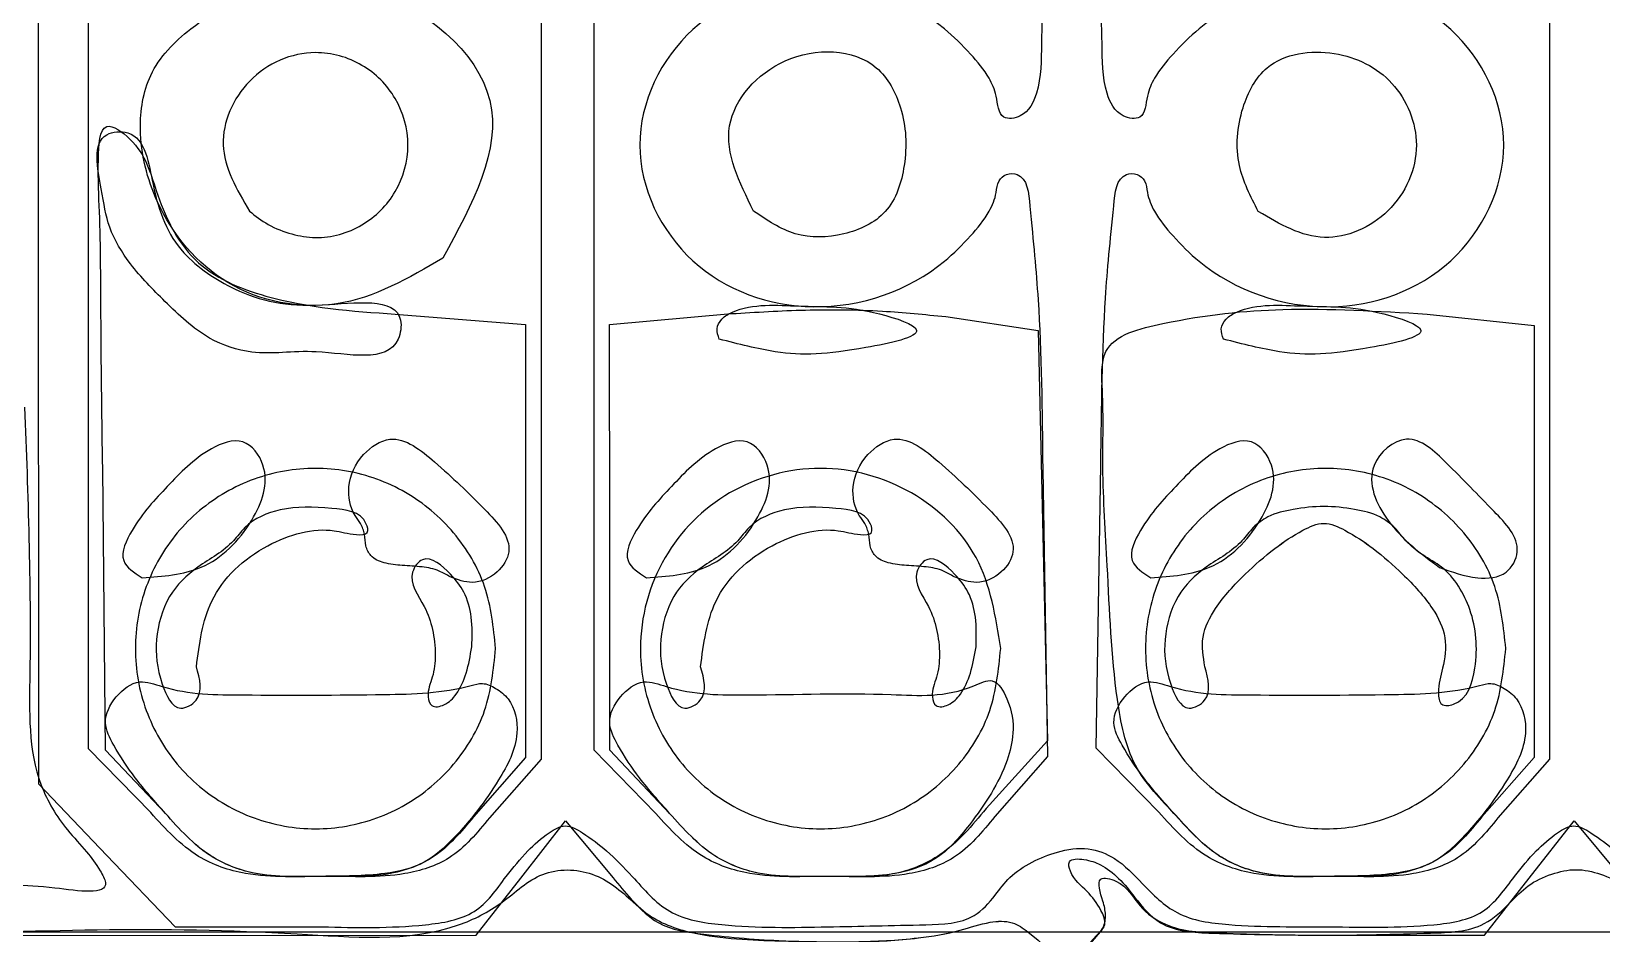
# Model space of a CAD drawing. Extents: x 15.9 to 97.5, y 243.5 to 291.3.
# Drawn here: x 30.8 to 38.71, y 253.99 to 258.54 of the extents above; entities that cross this region are included whole.
import ezdxf

# ---------------------------------------------------------------- set-up
doc = ezdxf.new("R2010")
doc.units = 0
for name, color, linetype in [('black', 7, 'CONTINUOUS'), ('blue', 7, 'CONTINUOUS'), ('drawing', 7, 'CONTINUOUS'), ('red', 7, 'CONTINUOUS')]:
    doc.layers.add(name, color=color, linetype=linetype)

msp = doc.modelspace()

# ---------------------------------------------------------------- linework, layer by layer
at = {"layer": 'black', "color": 7}
for points in [[(31.476604, 257.175536)], [(34.268914, 256.985754)], [(36.808914, 256.985754)], [(37.897015, 255.835941)], [(31.362201, 255.784251)], [(32.912768, 255.788456)], [(33.902201, 255.784251)], [(35.452768, 255.788456)], [(36.442201, 255.784251)], [(31.478875, 254.597327)], [(34.018875, 254.597297)], [(36.558875, 254.597327)]]:
    msp.add_lwpolyline(points, close=True, dxfattribs=at)
for points, knots in [([(31.476608, 257.175535), (31.416123, 257.23559), (31.305891, 257.345038), (31.186334, 257.544505), (31.157531, 257.751166), (31.098808, 258.023754), (31.375689, 258.041983), (31.412021, 257.709531), (31.526439, 257.418918), (31.871106, 257.194929), (32.200418, 257.126332), (32.689809, 257.21022), (32.642496, 256.849905), (32.241482, 256.953972), (31.950883, 256.893213), (31.669916, 256.986518), (31.546432, 257.107259), (31.476604, 257.175536)], [0, 0, 0, 0, 0.256923, 0.468236, 0.66609, 0.940684, 1.047055, 1.336843, 1.712905, 2.026806, 2.475345, 2.877498, 2.973026, 3.390526, 3.715761, 3.939378, 4.230391, 4.230391, 4.230391, 4.230391]), ([(34.268912, 256.985758), (34.262645, 257.002924), (34.249884, 257.037877), (34.280855, 257.093158), (34.414203, 257.169002), (34.711076, 257.142997), (34.964129, 257.15733), (35.383165, 257.01692), (34.877148, 256.912503), (34.616277, 256.896087), (34.365901, 256.960718), (34.268914, 256.985754)], [0, 0, 0, 0, 0.052557, 0.107014, 0.171686, 0.505763, 0.915165, 1.11888, 1.388356, 1.845792, 2.135025, 2.135025, 2.135025, 2.135025]), ([(36.808912, 256.985758), (36.802645, 257.002924), (36.789884, 257.037877), (36.820855, 257.093158), (36.954203, 257.169002), (37.251076, 257.142997), (37.504129, 257.15733), (37.923165, 257.01692), (37.417148, 256.912503), (37.156277, 256.896087), (36.905901, 256.960718), (36.808914, 256.985754)], [0, 0, 0, 0, 0.052557, 0.107014, 0.171686, 0.505763, 0.915165, 1.11888, 1.388356, 1.845792, 2.135025, 2.135025, 2.135025, 2.135025]), ([(31.362201, 255.784251), (31.321961, 255.809737), (31.231479, 255.867043), (31.330775, 256.076948), (31.488836, 256.24385), (31.655936, 256.420509), (31.876451, 256.505809), (32.021486, 256.31029), (31.920864, 256.039555), (31.68813, 255.80598), (31.46549, 255.791137), (31.362201, 255.784251)], [0, 0, 0, 0, 0.126605, 0.284679, 0.568214, 0.859695, 1.022338, 1.177176, 1.459467, 1.807829, 2.109306, 2.109306, 2.109306, 2.109306]), ([(32.912769, 255.788451), (32.895035, 255.799039), (32.851712, 255.824904), (32.76817, 255.841012), (32.674341, 255.845171), (32.585956, 255.853463), (32.513051, 255.884773), (32.484816, 255.94515), (32.484792, 256.002627), (32.466122, 256.056177), (32.411862, 256.122082), (32.386928, 256.255724), (32.457914, 256.405892), (32.641005, 256.528989), (32.875997, 256.336177), (33.050612, 256.169001), (33.252336, 255.954829), (33.152912, 255.798767), (33.030801, 255.743814), (32.949992, 255.774377), (32.912768, 255.788456)], [0, 0, 0, 0, 0.061623, 0.150546, 0.25074, 0.343684, 0.418347, 0.474123, 0.531829, 0.590224, 0.639437, 0.786483, 0.964971, 1.118113, 1.370218, 1.719277, 1.963931, 2.080376, 2.215745, 2.331358, 2.331358, 2.331358, 2.331358]), ([(33.902201, 255.784251), (33.861961, 255.809737), (33.771479, 255.867043), (33.870775, 256.076948), (34.028836, 256.24385), (34.195936, 256.420509), (34.416451, 256.505809), (34.561486, 256.31029), (34.460864, 256.039555), (34.22813, 255.80598), (34.00549, 255.791137), (33.902201, 255.784251)], [0, 0, 0, 0, 0.126605, 0.284679, 0.568214, 0.859695, 1.022338, 1.177176, 1.459467, 1.807829, 2.109306, 2.109306, 2.109306, 2.109306]), ([(35.452769, 255.788451), (35.435035, 255.799039), (35.391712, 255.824904), (35.30817, 255.841012), (35.214341, 255.845171), (35.125956, 255.853463), (35.053052, 255.884773), (35.024816, 255.94515), (35.024792, 256.002627), (35.006122, 256.056177), (34.951862, 256.122082), (34.926928, 256.255724), (34.997914, 256.405892), (35.181005, 256.528989), (35.415997, 256.336177), (35.590612, 256.169001), (35.792336, 255.954829), (35.692912, 255.798767), (35.570801, 255.743814), (35.489992, 255.774377), (35.452768, 255.788456)], [0, 0, 0, 0, 0.061623, 0.150546, 0.25074, 0.343684, 0.418347, 0.474123, 0.531829, 0.590224, 0.639437, 0.786482, 0.964971, 1.118113, 1.370218, 1.719277, 1.963931, 2.080376, 2.215745, 2.331358, 2.331358, 2.331358, 2.331358]), ([(36.442201, 255.784251), (36.401961, 255.809737), (36.311479, 255.867043), (36.410775, 256.076948), (36.568836, 256.24385), (36.735937, 256.420509), (36.956451, 256.505809), (37.101486, 256.310289), (37.000864, 256.039555), (36.76813, 255.80598), (36.54549, 255.791137), (36.442201, 255.784251)], [0, 0, 0, 0, 0.126605, 0.284679, 0.568214, 0.859695, 1.022338, 1.177176, 1.459467, 1.807829, 2.109306, 2.109306, 2.109306, 2.109306]), ([(37.897015, 255.835941), (37.804224, 255.90408), (37.636138, 256.027511), (37.497197, 256.333858), (37.743472, 256.544402), (37.972057, 256.324967), (38.133775, 256.156235), (38.328205, 255.957371), (38.236602, 255.785465), (38.066053, 255.77374), (37.958918, 255.813162), (37.897015, 255.835941)], [0, 0, 0, 0, 0.350964, 0.635755, 0.846655, 1.079271, 1.422358, 1.657012, 1.773225, 1.919, 2.118504, 2.118504, 2.118504, 2.118504]), ([(31.478875, 254.597329), (31.426524, 254.656075), (31.330304, 254.764051), (31.230326, 254.914212), (31.155622, 255.059764), (31.222158, 255.190117), (31.339119, 255.280953), (31.560447, 255.194359), (31.969585, 255.193382), (32.492374, 255.191684), (32.893433, 255.202524), (33.080419, 255.258954), (33.148055, 255.227234), (33.23451, 255.15709), (33.272936, 254.969592), (33.141283, 254.725454), (32.97907, 254.511327), (32.78609, 254.333568), (32.547134, 254.279945), (32.259709, 254.282625), (31.957619, 254.269416), (31.672134, 254.380947), (31.549208, 254.518579), (31.478875, 254.597327)], [0, 0, 0, 0, 0.234615, 0.431223, 0.552184, 0.692698, 0.83274, 0.947664, 1.358901, 2.070239, 2.509195, 2.566968, 2.63801, 2.720063, 2.897253, 3.150445, 3.524155, 3.712125, 3.918723, 4.236031, 4.58046, 4.814104, 5.126563, 5.126563, 5.126563, 5.126563]), ([(34.018875, 254.597329), (33.966524, 254.656075), (33.870303, 254.764051), (33.770326, 254.914213), (33.695622, 255.059763), (33.762159, 255.190125), (33.879116, 255.280927), (34.102766, 255.193626), (34.515504, 255.191133), (35.039944, 255.208384), (35.439979, 255.177665), (35.656559, 255.291549), (35.737617, 255.150641), (35.759616, 255.014108), (35.718951, 254.847935), (35.642244, 254.693301), (35.521779, 254.525604), (35.376523, 254.355809), (35.113756, 254.271342), (34.812511, 254.285776), (34.501057, 254.268452), (34.212546, 254.380119), (34.089299, 254.518326), (34.018875, 254.597297)], [0, 0, 0, 0, 0.234615, 0.431223, 0.552184, 0.692698, 0.83274, 0.947664, 1.365806, 2.082849, 2.501381, 2.596935, 2.713731, 2.889779, 3.029571, 3.21285, 3.406131, 3.650987, 3.863874, 4.204776, 4.554556, 4.789418, 5.102531, 5.102531, 5.102531, 5.102531]), ([(36.558875, 254.597329), (36.506524, 254.656075), (36.410304, 254.764051), (36.310326, 254.914212), (36.235622, 255.059764), (36.302158, 255.190117), (36.419119, 255.280953), (36.640447, 255.194359), (37.049585, 255.193382), (37.572374, 255.191684), (37.973433, 255.202524), (38.160419, 255.258954), (38.228055, 255.227234), (38.31451, 255.15709), (38.352936, 254.969592), (38.221283, 254.725454), (38.05907, 254.511327), (37.86609, 254.333568), (37.627134, 254.279945), (37.339709, 254.282625), (37.037619, 254.269416), (36.752134, 254.380947), (36.629208, 254.518579), (36.558875, 254.597327)], [0, 0, 0, 0, 0.234615, 0.431223, 0.552184, 0.692698, 0.83274, 0.947664, 1.358901, 2.070239, 2.509195, 2.566968, 2.63801, 2.720063, 2.897253, 3.150445, 3.524155, 3.712125, 3.918723, 4.236031, 4.58046, 4.814104, 5.126563, 5.126563, 5.126563, 5.126563]), ([(30.146032, 253.981956), (30.803908, 254.006773), (31.730299, 254.041719), (32.78594, 253.938062), (33.181909, 254.137877), (33.363037, 254.321208), (33.642982, 254.317459), (33.81497, 254.172639), (33.971978, 254.017077), (34.250637, 253.97893), (34.577335, 253.951582), (34.939445, 253.947323), (35.236168, 253.961039), (35.46538, 253.998864), (35.616235, 254.05216), (35.741666, 254.058725), (36.414899, 253.604364), (35.575377, 250.932053), (35.494282, 249.128975), (36.512544, 245.861154), (35.544597, 245.838879), (35.140633, 245.862682), (34.556479, 245.912918), (33.994254, 245.951605), (33.547683, 245.995327), (32.887774, 245.780716), (31.47318, 245.842207), (29.696807, 245.846508), (28.283236, 245.774866), (27.637551, 245.991917), (27.227218, 245.954958), (26.577173, 245.895891), (25.968561, 245.89052), (25.435858, 245.758259), (25.318914, 245.885952), (25.288607, 245.919046)], [0, 0, 0, 0, 1.99607, 2.810776, 3.056248, 3.306011, 3.55579, 3.804345, 3.966705, 4.205517, 4.609957, 4.966678, 5.286301, 5.502161, 5.658383, 5.769247, 5.860269, 8.012685, 11.889929, 14.010111, 14.21123, 14.655297, 15.247622, 15.956565, 16.36219, 16.566231, 18.020869, 20.522643, 21.977155, 22.172489, 22.54761, 23.191264, 24.116902, 24.487581, 24.617254, 24.617254, 24.617254, 24.617254]), ([(36.143595, 245.869608), (36.105801, 246.586724), (35.999344, 248.606629), (36.485112, 251.117955), (35.666732, 253.490455), (36.209662, 254.022645), (36.217958, 254.090728), (36.201766, 254.161555), (36.156652, 254.287548), (36.317853, 254.250608), (36.372437, 254.127157), (36.548553, 254.003287), (36.876499, 253.991025), (37.320865, 253.978497), (37.756845, 253.991161), (38.102328, 254.002264), (38.243808, 254.136796), (38.34099, 254.240241), (38.458036, 254.294627), (38.584817, 254.32292), (38.711598, 254.294627), (38.828646, 254.24024), (38.925824, 254.136798), (39.067331, 254.002246), (39.412566, 253.991299), (39.851722, 253.977412), (40.290433, 253.994101), (40.632383, 253.998364), (40.789083, 254.146518), (41.018567, 254.297357), (41.592152, 254.261823), (42.394817, 254.306436), (43.197482, 254.261823), (43.771068, 254.297355), (44.000551, 254.146518), (44.157258, 253.998363), (44.499157, 253.994128), (44.938251, 253.977202), (45.37607, 253.991921), (45.723804, 254.001314), (45.891693, 254.169548), (46.065788, 254.317175), (46.34225, 254.318531), (46.515086, 254.172453), (46.671935, 254.017126), (46.950656, 253.978887), (47.277326, 253.951581), (47.639443, 253.947311), (47.936165, 253.961029), (48.165378, 253.998854), (48.316233, 254.05215), (48.441663, 254.058715), (49.114895, 253.604354), (48.275374, 250.932044), (48.19428, 249.128963), (49.21254, 245.861146), (48.244594, 245.838868), (47.840629, 245.862681), (47.256486, 245.912861), (46.694215, 245.951767), (46.247738, 245.995041), (45.433063, 245.732646), (43.544947, 245.87258), (41.162746, 245.878701), (39.274768, 245.725167), (38.474885, 245.9917), (38.063936, 245.95448), (37.435558, 245.902102), (36.815146, 245.871824), (36.338616, 245.779084), (36.183668, 245.851054), (36.143597, 245.869666)], [0, 0, 0, 0, 2.131708, 6.004398, 8.113401, 8.167778, 8.231539, 8.302195, 8.412765, 8.488841, 8.662815, 8.821885, 9.099927, 9.622954, 10.160049, 10.434266, 10.60378, 10.726075, 10.859055, 10.983732, 11.10841, 11.24139, 11.363685, 11.5332, 11.807417, 12.344511, 12.871351, 13.148285, 13.3098, 13.501142, 13.957313, 14.950858, 15.944403, 16.400574, 16.591916, 16.753432, 17.030365, 17.557203, 18.094299, 18.368516, 18.538029, 18.787715, 19.037471, 19.286029, 19.448389, 19.687201, 20.091641, 20.448362, 20.767985, 20.983846, 21.140067, 21.250931, 21.341953, 23.494369, 27.371613, 29.491794, 29.692914, 30.136981, 30.729306, 31.438248, 31.843874, 32.047915, 33.985121, 37.382943, 39.320054, 39.515389, 39.89051, 40.534164, 41.411691, 41.787036, 41.917962, 41.917962, 41.917962, 41.917962])]:
    msp.add_open_spline(points, degree=3, knots=knots, dxfattribs=at)
at = {"layer": 'blue', "color": 7}
for points in [[(32.636972, 257.111474), (33.293139, 257.059384), (33.293139, 255.968887), (33.293139, 254.87839), (33.030368, 254.579111)], [(34.018875, 254.597334), (33.717944, 254.914834), (33.717182, 255.987111), (33.71642, 257.059387), (34.330253, 257.114117)], [(35.409753, 257.099137), (35.87542, 257.029427), (35.89917, 255.996401), (35.92292, 254.963374), (35.614154, 254.621606)], [(37.834307, 257.111811), (38.373131, 257.054111), (38.373131, 255.966253), (38.373131, 254.878396), (38.11036, 254.579117)], [(31.478875, 254.597334), (31.177944, 254.914834), (31.163094, 256.333001)], [(27.216927, 251.659293), (27.239487, 253.980456), (30.141654, 253.981956), (33.04382, 253.983456), (33.269361, 254.271491), (33.494902, 254.559526), (33.734048, 254.273068)], [(37.30643, 253.983496), (38.124056, 253.983496), (38.349478, 254.271531), (38.5749, 254.559566), (38.815361, 254.271531), (39.055824, 253.983496), (39.855941, 253.983496), (40.656058, 253.983496), (40.932771, 254.315991)]]:
    msp.add_lwpolyline(points, dxfattribs=at)
for points in [[(33.022301, 255.436566)], [(35.562301, 255.436566)], [(31.635111, 255.336036)], [(34.175111, 255.336036)], [(36.715111, 255.336033)], [(31.478872, 254.597331)], [(34.01888, 254.597339)], [(36.569901, 254.58711)]]:
    msp.add_lwpolyline(points, close=True, dxfattribs=at)
for points, knots in [([(31.163094, 256.333001), (31.159674, 256.574342), (31.153642, 256.999962), (31.153122, 257.549074), (31.136432, 257.831345), (31.149238, 258.110172), (31.372698, 257.951724), (31.430525, 257.704923), (31.593852, 257.347645), (32.067108, 257.151273), (32.418827, 257.126709), (32.636972, 257.111474)], [0, 0, 0, 0, 0.733722, 1.293962, 1.559441, 1.728671, 1.8617, 2.152571, 2.549418, 2.95231, 3.610293, 3.610293, 3.610293, 3.610293]), ([(34.330253, 257.114117), (34.45452, 257.121509), (34.707852, 257.136578), (35.068825, 257.133418), (35.303629, 257.109808), (35.409753, 257.099137)], [0, 0, 0, 0, 0.373439, 0.761297, 1.081166, 1.081166, 1.081166, 1.081166]), ([(36.569912, 254.587107), (36.492845, 254.66635), (36.334386, 254.829282), (36.246723, 255.284097), (36.229781, 255.780858), (36.194297, 256.308002), (36.207478, 256.652012), (36.181071, 256.989525), (36.628697, 257.099696), (37.135135, 257.153254), (37.587813, 257.126422), (37.834307, 257.111811)], [0, 0, 0, 0, 0.324786, 0.667797, 1.342626, 1.838963, 2.226743, 2.423249, 2.743854, 3.351716, 4.078418, 4.078418, 4.078418, 4.078418]), ([(30.769987, 256.642218), (30.786139, 256.201834), (30.809179, 255.57361), (30.783422, 254.824458), (30.956265, 254.53956), (31.078733, 254.410947), (31.14085, 254.32836), (31.221266, 254.176848), (30.670086, 254.269488), (30.226034, 254.175625), (29.173766, 254.219798), (28.292276, 254.243992), (27.565925, 254.233597), (27.262375, 254.403459), (27.134262, 254.577583), (26.927856, 254.536975), (26.963073, 254.369518), (26.887407, 254.196269), (26.545047, 254.213291), (26.156415, 254.184012), (25.729241, 254.21082), (25.419305, 254.202757), (25.316118, 254.286961), (25.283857, 254.313288)], [0, 0, 0, 0, 1.336504, 1.906575, 2.16755, 2.313998, 2.431314, 2.496113, 2.751997, 3.418926, 4.353828, 5.641193, 6.193741, 6.453184, 6.671565, 6.779923, 6.962089, 7.075047, 7.306409, 7.838416, 8.323877, 8.593144, 8.715623, 8.715623, 8.715623, 8.715623]), ([(31.635111, 255.336037), (31.649804, 255.451162), (31.681707, 255.701133), (31.959434, 255.962007), (32.265546, 256.047865), (32.411969, 255.999474), (32.506902, 255.99937), (32.478617, 256.118859), (32.282582, 256.137475), (32.079178, 256.147431), (31.89705, 256.070978), (31.819993, 255.961501), (31.737622, 255.89627), (31.613667, 255.825177), (31.479858, 255.694223), (31.420993, 255.467724), (31.440237, 255.284908), (31.526131, 255.093898), (31.678043, 255.17966), (31.65219, 255.273829), (31.635111, 255.336036)], [0, 0, 0, 0, 0.339129, 0.736354, 1.078159, 1.192056, 1.247992, 1.29015, 1.481351, 1.74087, 1.939847, 2.02733, 2.138554, 2.251366, 2.457009, 2.682314, 2.909986, 3.061866, 3.148707, 3.317728, 3.317728, 3.317728, 3.317728]), ([(34.175111, 255.336037), (34.189804, 255.451162), (34.221707, 255.701133), (34.499434, 255.962007), (34.805546, 256.047865), (34.951969, 255.999474), (35.046902, 255.99937), (35.01862, 256.11886), (34.822582, 256.137475), (34.619178, 256.147431), (34.43705, 256.070978), (34.359993, 255.961501), (34.277622, 255.89627), (34.153667, 255.825177), (34.019858, 255.694223), (33.960993, 255.467724), (33.980237, 255.284908), (34.066131, 255.093898), (34.218043, 255.17966), (34.19219, 255.273829), (34.175111, 255.336036)], [0, 0, 0, 0, 0.339129, 0.736354, 1.078159, 1.192056, 1.247992, 1.29015, 1.481352, 1.740871, 1.939848, 2.027331, 2.138555, 2.251367, 2.457011, 2.682315, 2.909987, 3.061867, 3.148708, 3.317729, 3.317729, 3.317729, 3.317729]), ([(36.715111, 255.336037), (36.706823, 255.38623), (36.689761, 255.48956), (36.776418, 255.65548), (36.908407, 255.796135), (37.057734, 255.929363), (37.188212, 256.015087), (37.314811, 256.07478), (37.441393, 256.015086), (37.571964, 255.929369), (37.721489, 255.795525), (37.855814, 255.654277), (37.940055, 255.486163), (37.917754, 255.333582), (37.885326, 255.233324), (37.897624, 255.133457), (38.034632, 255.149874), (38.096674, 255.36568), (38.075214, 255.612284), (37.954066, 255.819647), (37.811382, 255.895329), (37.72984, 255.961688), (37.673287, 256.040701), (37.587085, 256.102974), (37.46214, 256.132234), (37.314809, 256.14802), (37.167473, 256.132236), (37.042543, 256.10296), (36.956323, 256.040738), (36.899916, 255.961659), (36.817645, 255.89622), (36.693656, 255.825199), (36.559863, 255.694211), (36.500991, 255.467724), (36.520238, 255.284904), (36.606132, 255.093895), (36.758044, 255.179657), (36.73219, 255.273826), (36.715111, 255.336033)], [0, 0, 0, 0, 0.148915, 0.306562, 0.534907, 0.731398, 0.900876, 1.012186, 1.123498, 1.292976, 1.489466, 1.720393, 1.878274, 2.032993, 2.157694, 2.218443, 2.276679, 2.488054, 2.784245, 3.040937, 3.153908, 3.265267, 3.35281, 3.443656, 3.576956, 3.73194, 3.886924, 4.020224, 4.111068, 4.198551, 4.309774, 4.422587, 4.62823, 4.853535, 5.081207, 5.233087, 5.319928, 5.488949, 5.488949, 5.488949, 5.488949]), ([(33.022299, 255.436566), (33.023992, 255.485945), (33.027189, 255.579206), (32.990829, 255.711857), (32.912862, 255.809863), (32.791204, 255.918263), (32.686459, 255.777446), (32.784056, 255.657729), (32.828062, 255.523208), (32.84296, 255.400921), (32.83034, 255.285157), (32.792406, 255.205896), (32.816256, 255.124839), (32.895633, 255.14223), (32.954102, 255.203846), (33.001199, 255.308499), (33.014906, 255.391687), (33.022301, 255.436566)], [0, 0, 0, 0, 0.14856, 0.280582, 0.393211, 0.551063, 0.630883, 0.81465, 0.936389, 1.065079, 1.17943, 1.27977, 1.328188, 1.389124, 1.470732, 1.587229, 1.723705, 1.723705, 1.723705, 1.723705]), ([(35.562299, 255.436566), (35.563992, 255.485945), (35.567189, 255.579206), (35.530829, 255.711857), (35.452862, 255.809863), (35.331204, 255.918263), (35.226459, 255.777446), (35.324056, 255.657729), (35.368062, 255.523208), (35.38296, 255.400921), (35.37034, 255.285157), (35.332406, 255.205896), (35.356256, 255.124839), (35.435633, 255.14223), (35.494102, 255.203846), (35.541199, 255.308499), (35.554906, 255.391687), (35.562301, 255.436566)], [0, 0, 0, 0, 0.14856, 0.280582, 0.393211, 0.551063, 0.630883, 0.81465, 0.936389, 1.065079, 1.17943, 1.27977, 1.328188, 1.389124, 1.470732, 1.587229, 1.723705, 1.723705, 1.723705, 1.723705]), ([(35.614154, 254.621606), (35.542654, 254.535936), (35.420155, 254.389161), (35.128351, 254.265829), (34.813418, 254.287443), (34.500123, 254.268393), (34.212369, 254.380531), (34.089257, 254.51848), (34.01888, 254.597339)], [0, 0, 0, 0, 0.330252, 0.565808, 0.916927, 1.264986, 1.499455, 1.812361, 1.812361, 1.812361, 1.812361]), ([(33.030368, 254.579111), (32.968572, 254.504479), (32.85841, 254.371435), (32.580816, 254.268508), (32.273074, 254.286679), (31.960539, 254.268432), (31.67245, 254.380353), (31.549272, 254.518421), (31.478872, 254.597331)], [0, 0, 0, 0, 0.285688, 0.509287, 0.855673, 1.204531, 1.439183, 1.752185, 1.752185, 1.752185, 1.752185]), ([(38.11036, 254.579117), (38.048562, 254.504482), (37.938397, 254.371434), (37.660824, 254.268542), (37.353443, 254.286485), (37.04275, 254.269115), (36.758259, 254.376182), (36.637976, 254.510877), (36.569901, 254.58711)], [0, 0, 0, 0, 0.285688, 0.509287, 0.855673, 1.203112, 1.434932, 1.737212, 1.737212, 1.737212, 1.737212]), ([(36.143595, 245.869608), (36.104253, 246.586343), (35.993578, 248.602619), (36.487952, 251.164649), (35.666408, 253.449058), (36.224787, 254.037773), (36.18654, 254.126351), (36.122915, 254.211174), (36.043284, 254.268951), (36.020334, 254.3722), (36.118545, 254.366438), (36.196911, 254.340128), (36.288405, 254.270148), (36.371916, 254.159976), (36.500828, 254.004997), (36.857401, 253.987613), (37.125425, 253.985155), (37.30643, 253.983496)], [0, 0, 0, 0, 2.135769, 6.008219, 8.119462, 8.178542, 8.253692, 8.371526, 8.504483, 8.551594, 8.625384, 8.712119, 8.826841, 8.952733, 9.134127, 9.400489, 9.95454, 9.95454, 9.95454, 9.95454]), ([(33.734048, 254.273068), (33.792854, 254.199593), (33.905301, 254.059096), (34.226978, 253.963203), (34.573973, 253.95581), (34.944457, 253.945993), (35.238287, 253.961097), (35.46577, 253.998945), (35.616237, 254.052075), (35.741666, 254.058644), (36.414901, 253.604278), (35.575375, 250.931975), (35.494282, 249.128892), (36.512544, 245.861071), (35.544597, 245.838796), (35.140633, 245.862599), (34.556479, 245.912835), (33.994254, 245.951522), (33.547683, 245.995244), (32.887774, 245.780633), (31.47318, 245.842124), (29.696807, 245.846425), (28.283236, 245.774783), (27.637551, 245.991834), (27.227218, 245.954875), (26.577173, 245.895809), (25.968561, 245.890438), (25.435858, 245.758177), (25.318914, 245.88587), (25.288607, 245.918964)], [0, 0, 0, 0, 0.275612, 0.527014, 0.969208, 1.321046, 1.637205, 1.851771, 2.007993, 2.118858, 2.209879, 4.362295, 8.239539, 10.359722, 10.560841, 11.004908, 11.597233, 12.306176, 12.711801, 12.915842, 14.37048, 16.872255, 18.326766, 18.5221, 18.897221, 19.540875, 20.466513, 20.837192, 20.966865, 20.966865, 20.966865, 20.966865]), ([(46.434049, 254.273109), (46.492855, 254.199633), (46.605302, 254.059137), (46.92698, 253.963243), (47.273974, 253.95585), (47.644459, 253.946033), (47.938288, 253.961137), (48.165772, 253.998985), (48.316239, 254.052115), (48.441667, 254.058684), (49.114902, 253.604318), (48.275376, 250.932015), (48.194284, 249.12893), (49.212544, 245.861114), (48.244598, 245.838836), (47.840633, 245.862649), (47.25649, 245.912829), (46.694219, 245.951735), (46.247742, 245.995009), (45.433067, 245.732614), (43.544951, 245.872548), (41.16275, 245.878669), (39.274772, 245.725135), (38.474889, 245.991668), (38.06394, 245.954448), (37.435562, 245.90207), (36.81515, 245.871792), (36.33862, 245.779052), (36.183672, 245.851022), (36.143601, 245.869634)], [0, 0, 0, 0, 0.275613, 0.527015, 0.969209, 1.321047, 1.637207, 1.851772, 2.007994, 2.118858, 2.20988, 4.362296, 8.23954, 10.359721, 10.560841, 11.004908, 11.597233, 12.306175, 12.711801, 12.915842, 14.853048, 18.25087, 20.187981, 20.383316, 20.758437, 21.402091, 22.279618, 22.654962, 22.785889, 22.785889, 22.785889, 22.785889])]:
    msp.add_open_spline(points, degree=3, knots=knots, dxfattribs=at)
at = {"layer": 'drawing', "color": 1}
for points in [[(33.142278, 255.427269)], [(35.686575, 255.427269)], [(38.230871, 255.427269)]]:
    msp.add_lwpolyline(points, close=True, dxfattribs=at)
msp.add_lwpolyline([(28.64063, 254.000042), (84.088924, 254.000042)], dxfattribs=at)
for points, knots in [([(33.142278, 255.427269), (33.131437, 255.321183), (33.10991, 255.110531), (32.942892, 254.832151), (32.698351, 254.625183), (32.395533, 254.515414), (32.074208, 254.515414), (31.771814, 254.625183), (31.525579, 254.832151), (31.364853, 255.110531), (31.308736, 255.427269), (31.364853, 255.744006), (31.525579, 256.022386), (31.771814, 256.229354), (32.074208, 256.339124), (32.395533, 256.339124), (32.698351, 256.229354), (32.942892, 256.022386), (33.10991, 255.744006), (33.131437, 255.533354), (33.142278, 255.427269)], [0, 0, 0, 0, 0.316641, 0.62875, 0.945391, 1.262031, 1.57414, 1.890781, 2.207422, 2.519531, 2.836172, 3.152812, 3.464921, 3.781562, 4.098203, 4.410312, 4.726953, 5.043593, 5.355703, 5.672343, 5.672343, 5.672343, 5.672343]), ([(35.686575, 255.427269), (35.675734, 255.321183), (35.654207, 255.110531), (35.48719, 254.832151), (35.242648, 254.625183), (34.93983, 254.515414), (34.618503, 254.515411), (34.316116, 254.625192), (34.069854, 254.832118), (33.909229, 255.110654), (33.843305, 255.479568), (33.957057, 255.90266), (34.303897, 256.249287), (34.780026, 256.377944), (35.25126, 256.249356), (35.612497, 255.902391), (35.661636, 255.587224), (35.686575, 255.427269)], [0, 0, 0, 0, 0.316641, 0.62875, 0.945391, 1.262031, 1.57414, 1.890781, 2.207422, 2.519531, 2.836172, 3.3106, 3.770957, 4.245385, 4.719814, 5.180171, 5.654599, 5.654599, 5.654599, 5.654599]), ([(38.230871, 255.427269), (38.22003, 255.321183), (38.198503, 255.110531), (38.031485, 254.832151), (37.786944, 254.625183), (37.484126, 254.515414), (37.162801, 254.515414), (36.860407, 254.625183), (36.614172, 254.832151), (36.453446, 255.110531), (36.397329, 255.427269), (36.453446, 255.744006), (36.614172, 256.022386), (36.860407, 256.229354), (37.162801, 256.339124), (37.484126, 256.339124), (37.786944, 256.229354), (38.031485, 256.022386), (38.198503, 255.744006), (38.22003, 255.533354), (38.230871, 255.427269)], [0, 0, 0, 0, 0.316641, 0.62875, 0.945391, 1.262031, 1.57414, 1.890781, 2.207422, 2.519531, 2.836172, 3.152812, 3.464921, 3.781562, 4.098203, 4.410312, 4.726953, 5.043593, 5.355703, 5.672343, 5.672343, 5.672343, 5.672343])]:
    msp.add_open_spline(points, degree=3, knots=knots, dxfattribs=at)
at = {"layer": 'red', "color": 7}
for points in [[(31.194158, 261.536788), (30.837865, 261.17375), (30.83878, 257.959622), (30.839694, 254.745493), (31.183814, 254.38566), (31.527934, 254.025826), (32.267646, 254.025826)], [(33.111695, 261.350353), (33.371124, 261.05488), (33.371124, 257.962826), (33.371124, 254.870773), (33.111695, 254.575299)], [(38.19169, 261.350348), (38.451119, 261.054875), (38.451119, 257.962821), (38.451119, 254.870768), (38.19169, 254.575294)], [(31.405325, 254.600896), (31.091808, 254.921966), (31.091808, 257.970379), (31.091808, 261.018793), (31.412878, 261.33231)], [(33.948757, 254.597381), (33.638673, 254.914936), (33.638673, 257.962826), (33.638673, 261.010717), (33.948757, 261.328271)], [(36.483204, 254.603064), (36.167571, 254.926302), (36.190851, 256.352927)], [(35.89862, 256.331215), (35.92176, 254.882887), (35.657013, 254.581356)]]:
    msp.add_lwpolyline(points, dxfattribs=at)
for points in [[(31.902189, 257.630207)], [(34.442186, 257.630196)], [(36.984298, 257.628104)], [(32.876939, 257.394201)], [(33.022301, 255.436558)], [(35.562301, 255.436558)], [(31.635111, 255.336028)], [(34.175111, 255.336028)], [(36.715108, 255.336025)], [(31.405325, 254.600896)], [(33.948755, 254.59738)], [(36.483202, 254.603059)], [(33.195148, 254.279826)]]:
    msp.add_lwpolyline(points, close=True, dxfattribs=at)
for points, knots in [([(35.917808, 259.702471), (35.918045, 259.470519), (35.918462, 259.061355), (35.889865, 258.568296), (35.892071, 258.260427), (35.817583, 258.105327), (35.675647, 258.08493), (35.670713, 258.211296), (35.62432, 258.317128), (35.52924, 258.430756), (35.286262, 258.673159), (34.758374, 258.858719), (34.081582, 258.61778), (33.763346, 257.962856), (34.081575, 257.307759), (34.758402, 257.067358), (35.286419, 257.251415), (35.530079, 257.496643), (35.624172, 257.610472), (35.665603, 257.708813), (35.669651, 257.782113), (35.71465, 257.822177), (35.81862, 257.818236), (35.846416, 257.521344), (35.890398, 257.080767), (35.895402, 256.624611), (35.89862, 256.331215)], [0, 0, 0, 0, 0.695767, 1.227331, 1.480404, 1.619785, 1.703378, 1.815183, 1.912205, 2.065703, 2.248159, 2.946571, 3.597066, 4.237591, 4.878117, 5.528611, 6.227023, 6.410152, 6.565667, 6.666003, 6.726671, 6.776892, 6.830205, 7.001835, 7.475141, 8.328331, 8.328331, 8.328331, 8.328331]), ([(36.190851, 256.352927), (36.194245, 256.641623), (36.199526, 257.090778), (36.242718, 257.52558), (36.271601, 257.81832), (36.374962, 257.822174), (36.41996, 257.782115), (36.424006, 257.708809), (36.465438, 257.610468), (36.559532, 257.496638), (36.803192, 257.25141), (37.331209, 257.067353), (38.008036, 257.307754), (38.326265, 257.962851), (38.008029, 258.617775), (37.331237, 258.858714), (36.803349, 258.673154), (36.56037, 258.430751), (36.46529, 258.317123), (36.418897, 258.211292), (36.413963, 258.084926), (36.272028, 258.105322), (36.197677, 258.260117), (36.19964, 258.566823), (36.171197, 259.057594), (36.171584, 259.464769), (36.171803, 259.695561)], [0, 0, 0, 0, 0.839815, 1.306593, 1.476577, 1.529888, 1.580111, 1.640786, 1.741121, 1.896637, 2.079766, 2.778178, 3.428673, 4.069198, 4.709723, 5.360218, 6.05863, 6.241086, 6.394584, 6.491607, 6.603411, 6.687004, 6.826384, 7.078516, 7.607601, 8.29989, 8.29989, 8.29989, 8.29989]), ([(32.876939, 257.394201), (33.025297, 257.666702), (33.320337, 258.208625), (32.489198, 258.908413), (31.743478, 258.711783), (31.382484, 258.337975), (31.332334, 258.006924), (31.431003, 257.615288), (31.761336, 257.211411), (32.367986, 257.095494), (32.704702, 257.293114), (32.876939, 257.394201)], [0, 0, 0, 0, 0.828235, 1.647106, 2.567124, 2.875581, 3.151057, 3.527468, 4.066093, 4.623844, 5.207906, 5.207906, 5.207906, 5.207906]), ([(31.902189, 257.630207), (31.837983, 257.738979), (31.711846, 257.95267), (31.87401, 258.324724), (32.195191, 258.463091), (32.478202, 258.383661), (32.655865, 258.206293), (32.723085, 257.962862), (32.655768, 257.719219), (32.478582, 257.542474), (32.275071, 257.483857), (32.112369, 257.512357), (31.997076, 257.555682), (31.93268, 257.606259), (31.902189, 257.630207)], [0, 0, 0, 0, 0.359903, 0.70706, 1.067846, 1.310678, 1.547483, 1.790315, 2.033147, 2.269951, 2.512783, 2.632932, 2.761633, 2.877374, 2.877374, 2.877374, 2.877374]), ([(34.442189, 257.630207), (34.36968, 257.775474), (34.227312, 258.0607), (34.577448, 258.460252), (35.041586, 258.448276), (35.207647, 258.135243), (35.218816, 257.875262), (35.134871, 257.607766), (34.896681, 257.498523), (34.645818, 257.491953), (34.509554, 257.584461), (34.442186, 257.630196)], [0, 0, 0, 0, 0.446489, 0.87666, 1.337141, 1.572935, 1.863847, 2.114989, 2.352358, 2.596404, 2.835034, 2.835034, 2.835034, 2.835034]), ([(36.984301, 257.628107), (36.945522, 257.703873), (36.861823, 257.867404), (36.88425, 258.136663), (37.026787, 258.412251), (37.372063, 258.4606), (37.687675, 258.302332), (37.830468, 257.953014), (37.675941, 257.603254), (37.306358, 257.439485), (37.092761, 257.564581), (36.984298, 257.628104)], [0, 0, 0, 0, 0.251141, 0.542054, 0.777846, 1.122808, 1.449656, 1.784044, 2.144235, 2.491212, 2.849179, 2.849179, 2.849179, 2.849179]), ([(31.635111, 255.336029), (31.649804, 255.451154), (31.681707, 255.701125), (31.959434, 255.961999), (32.265546, 256.047857), (32.411969, 255.999466), (32.506902, 255.999362), (32.478617, 256.118851), (32.282582, 256.137467), (32.079178, 256.147423), (31.89705, 256.07097), (31.819993, 255.961493), (31.737622, 255.896262), (31.613667, 255.825169), (31.479858, 255.694215), (31.420993, 255.467716), (31.440237, 255.2849), (31.526131, 255.09389), (31.678043, 255.179652), (31.65219, 255.273821), (31.635111, 255.336028)], [0, 0, 0, 0, 0.339129, 0.736354, 1.078159, 1.192056, 1.247992, 1.29015, 1.481351, 1.74087, 1.939847, 2.02733, 2.138554, 2.251366, 2.457009, 2.682314, 2.909986, 3.061866, 3.148707, 3.317728, 3.317728, 3.317728, 3.317728]), ([(34.175111, 255.336029), (34.189804, 255.451154), (34.221707, 255.701125), (34.499434, 255.961999), (34.805546, 256.047857), (34.951969, 255.999466), (35.046902, 255.999362), (35.01862, 256.118852), (34.822582, 256.137467), (34.619178, 256.147423), (34.43705, 256.07097), (34.359993, 255.961493), (34.277622, 255.896262), (34.153667, 255.825169), (34.019858, 255.694215), (33.960993, 255.467716), (33.980237, 255.2849), (34.066131, 255.09389), (34.218043, 255.179652), (34.19219, 255.273821), (34.175111, 255.336028)], [0, 0, 0, 0, 0.339129, 0.736354, 1.078159, 1.192056, 1.247992, 1.29015, 1.481352, 1.740871, 1.939848, 2.027331, 2.138555, 2.251367, 2.457011, 2.682315, 2.909987, 3.061867, 3.148708, 3.317729, 3.317729, 3.317729, 3.317729]), ([(36.715108, 255.336029), (36.70682, 255.386222), (36.689758, 255.489552), (36.776415, 255.655472), (36.908404, 255.796127), (37.057731, 255.929355), (37.188209, 256.015079), (37.314808, 256.074772), (37.44139, 256.015078), (37.571961, 255.929361), (37.721486, 255.795517), (37.855811, 255.654269), (37.940052, 255.486155), (37.917751, 255.333574), (37.885323, 255.233316), (37.897621, 255.133449), (38.034629, 255.149866), (38.096671, 255.365672), (38.075211, 255.612276), (37.954063, 255.819639), (37.811379, 255.895321), (37.729837, 255.96168), (37.673284, 256.040693), (37.587082, 256.102966), (37.462137, 256.132226), (37.314806, 256.148012), (37.16747, 256.132228), (37.04254, 256.102952), (36.95632, 256.04073), (36.899913, 255.961651), (36.817642, 255.896212), (36.693653, 255.825191), (36.55986, 255.694203), (36.500988, 255.467716), (36.520235, 255.284896), (36.606129, 255.093887), (36.758041, 255.179649), (36.732187, 255.273818), (36.715108, 255.336025)], [0, 0, 0, 0, 0.148915, 0.306562, 0.534907, 0.731398, 0.900876, 1.012186, 1.123498, 1.292976, 1.489466, 1.720393, 1.878274, 2.032993, 2.157694, 2.218443, 2.276679, 2.488054, 2.784245, 3.040937, 3.153908, 3.265267, 3.35281, 3.443656, 3.576956, 3.73194, 3.886924, 4.020224, 4.111068, 4.198551, 4.309774, 4.422587, 4.62823, 4.853535, 5.081207, 5.233087, 5.319928, 5.488949, 5.488949, 5.488949, 5.488949]), ([(33.022299, 255.436558), (33.023992, 255.485937), (33.027189, 255.579198), (32.990829, 255.711849), (32.912862, 255.809855), (32.791204, 255.918255), (32.686459, 255.777438), (32.784056, 255.657721), (32.828062, 255.5232), (32.84296, 255.400913), (32.83034, 255.285149), (32.792406, 255.205888), (32.816256, 255.124831), (32.895633, 255.142222), (32.954102, 255.203838), (33.001199, 255.308491), (33.014906, 255.391679), (33.022301, 255.436558)], [0, 0, 0, 0, 0.14856, 0.280582, 0.393211, 0.551063, 0.630883, 0.81465, 0.936389, 1.065079, 1.17943, 1.27977, 1.328188, 1.389124, 1.470732, 1.587229, 1.723705, 1.723705, 1.723705, 1.723705]), ([(35.562299, 255.436558), (35.563992, 255.485937), (35.567189, 255.579198), (35.530829, 255.711849), (35.452862, 255.809855), (35.331204, 255.918255), (35.226459, 255.777438), (35.324056, 255.657721), (35.368062, 255.5232), (35.38296, 255.400913), (35.37034, 255.285149), (35.332406, 255.205888), (35.356256, 255.124831), (35.435633, 255.142222), (35.494102, 255.203838), (35.541199, 255.308491), (35.554906, 255.391679), (35.562301, 255.436558)], [0, 0, 0, 0, 0.14856, 0.280582, 0.393211, 0.551063, 0.630883, 0.81465, 0.936389, 1.065079, 1.17943, 1.27977, 1.328188, 1.389124, 1.470732, 1.587229, 1.723705, 1.723705, 1.723705, 1.723705]), ([(33.111695, 254.575299), (33.049729, 254.499546), (32.936792, 254.361481), (32.631301, 254.265639), (32.284757, 254.28895), (31.931186, 254.264688), (31.610976, 254.373646), (31.479598, 254.518822), (31.405325, 254.600896)], [0, 0, 0, 0, 0.287141, 0.523338, 0.923294, 1.326807, 1.57791, 1.904506, 1.904506, 1.904506, 1.904506]), ([(33.195087, 254.279826), (33.230642, 254.323932), (33.295885, 254.404867), (33.393076, 254.490008), (33.494799, 254.550964), (33.6006, 254.488407), (33.710353, 254.40476), (33.848938, 254.263759), (34.006665, 254.074298), (34.373496, 254.017344), (34.803501, 254.025445), (35.218013, 254.034026), (35.536778, 254.042259), (35.653999, 254.176463), (35.732264, 254.283907), (35.843851, 254.355508), (35.976209, 254.409186), (36.123587, 254.433171), (36.281253, 254.370442), (36.407834, 254.233452), (36.574583, 254.066714), (36.920386, 254.021877), (37.35017, 254.030199), (37.771953, 254.01649), (38.128425, 254.071513), (38.258815, 254.264339), (38.37615, 254.404309), (38.473038, 254.49009), (38.574807, 254.550946), (38.680597, 254.488415), (38.790347, 254.404761), (38.928711, 254.264005), (39.084537, 254.076758), (39.440255, 254.017136), (39.696254, 254.022372), (39.865124, 254.025826)], [0, 0, 0, 0, 0.168551, 0.309294, 0.397804, 0.491192, 0.642738, 0.824519, 1.082629, 1.35297, 1.886636, 2.380767, 2.62909, 2.776556, 2.89188, 3.028778, 3.16508, 3.32182, 3.462048, 3.652562, 3.879783, 4.14663, 4.655841, 5.17943, 5.434005, 5.67304, 5.84159, 5.982333, 6.070843, 6.164231, 6.315777, 6.497558, 6.754536, 7.018501, 7.530106, 7.530106, 7.530106, 7.530106]), ([(35.657013, 254.581356), (35.594009, 254.503914), (35.479967, 254.363736), (35.172569, 254.264987), (34.825149, 254.289063), (34.471916, 254.264983), (34.152878, 254.372306), (34.022315, 254.51627), (33.948755, 254.59738)], [0, 0, 0, 0, 0.292982, 0.530324, 0.931272, 1.334271, 1.58459, 1.907618, 1.907618, 1.907618, 1.907618]), ([(38.19169, 254.575294), (38.129725, 254.499542), (38.016788, 254.361478), (37.711293, 254.265626), (37.364671, 254.289007), (37.01074, 254.264483), (36.689797, 254.374472), (36.557915, 254.520393), (36.483202, 254.603059)], [0, 0, 0, 0, 0.287141, 0.523338, 0.923294, 1.327119, 1.578708, 1.907508, 1.907508, 1.907508, 1.907508]), ([(32.267646, 254.025826), (32.439014, 254.021942), (32.693843, 254.016166), (33.047995, 254.073066), (33.147101, 254.212317), (33.195148, 254.279826)], [0, 0, 0, 0, 0.521398, 0.775334, 1.014283, 1.014283, 1.014283, 1.014283])]:
    msp.add_open_spline(points, degree=3, knots=knots, dxfattribs=at)

doc.saveas('drawing.dxf')
